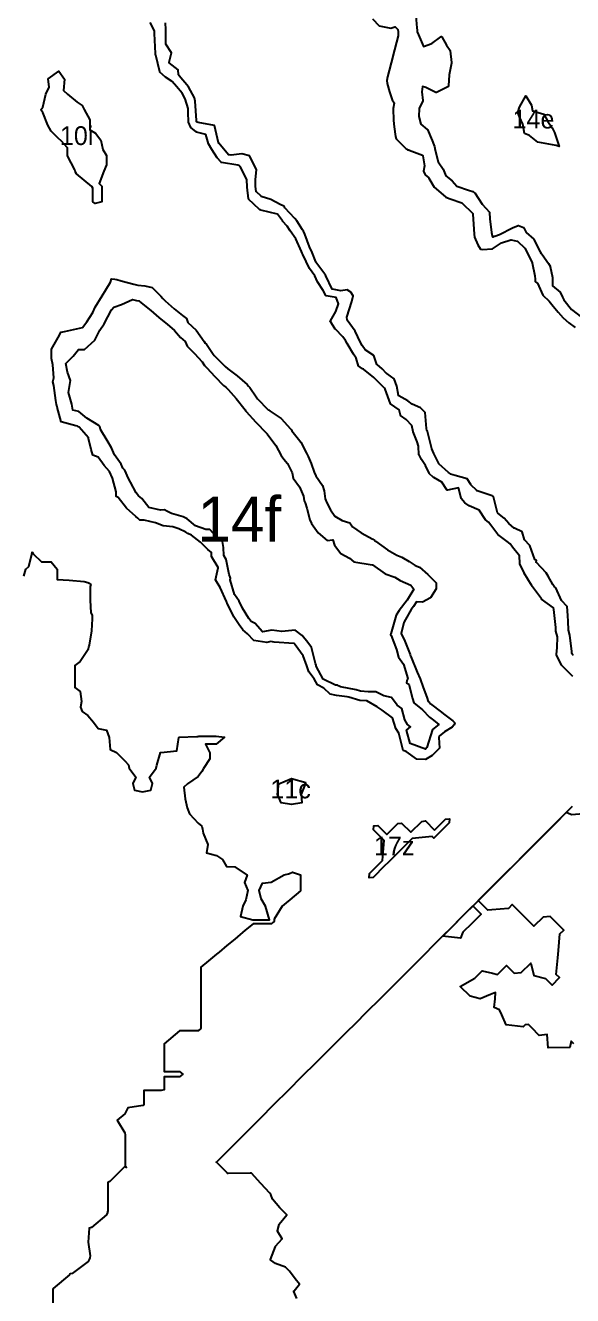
# Model space of a CAD drawing. Header units: millimetres. Extents: x 0 to 500, y 0 to 700.
# Drawn here: x 183.5 to 256.4, y 267.6 to 436.9 of the extents above; entities that cross this region are included whole.
import ezdxf
from ezdxf.enums import TextEntityAlignment as Align

# ---------------------------------------------------------------- set-up
doc = ezdxf.new("R2010")
doc.units = ezdxf.units.MM
doc.layers.add('CORTE', color=1, linetype='Continuous')
doc.layers.add('GRABADO', color=5, linetype='Continuous')

msp = doc.modelspace()

# ---------------------------------------------------------------- linework, layer by layer
at = {"layer": 'CORTE'}
for points in [[(235.5, 438.72), (235.65, 436.56), (235.7, 436.26), (235.7, 436.25), (235.7, 436.24), (235.7, 436.05), (235.87, 435.67), (236.54, 434.11), (237.65, 434.51), (238.87, 435.4), (238.88, 435.4), (238.88, 435.4), (238.89, 435.41), (238.9, 435.41), (238.9, 435.41), (238.91, 435.41), (238.92, 435.41), (238.94, 435.41), (238.95, 435.4), (238.95, 435.4), (238.96, 435.4), (238.97, 435.39), (238.97, 435.38), (238.98, 435.38), (238.98, 435.38), (239.64, 434.25), (240.09, 433.54), (240.09, 433.53), (240.1, 433.52), (240.1, 433.51), (240.1, 433.51), (240.29, 431.98), (240.3, 431.9), (240.3, 431.89), (240.29, 431.88), (239.98, 430.33), (239.9, 428.83), (239.9, 428.82), (239.9, 428.82), (239.9, 428.81), (239.89, 428.79), (239.88, 428.78), (239.87, 428.77), (239.87, 428.77), (238.28, 427.95), (238.28, 427.95), (238.27, 427.95), (238.27, 427.95), (238.26, 427.95), (238.25, 427.95), (238.24, 427.95), (238.23, 427.95), (238.22, 427.95), (236.89, 428.61), (236.41, 428.76), (236.34, 428.03), (236.47, 426.88), (236.47, 426.88), (236.47, 426.88), (236.47, 426.87), (236.46, 426.85), (236.46, 426.85), (235.98, 425.82), (235.95, 424.76), (236.2, 423.75), (237.05, 423.05), (237.05, 423.05), (237.06, 423.04), (237.06, 423.04), (237.06, 423.03), (237.07, 423.03), (237.73, 421.58), (237.73, 421.58), (237.94, 421), (238.02, 420.76), (238.03, 420.75), (238.1, 420.28), (238.53, 418.72), (239.17, 417.73), (239.17, 417.73), (239.54, 416.87), (240.36, 416.17), (240.37, 416.17), (240.98, 415.47), (242.55, 414.93), (243.14, 414.78), (243.15, 414.78), (243.16, 414.78), (243.17, 414.78), (243.17, 414.77), (243.18, 414.77), (243.37, 414.58), (243.37, 414.57), (243.38, 414.57), (244.38, 413.07), (245.33, 412.01), (245.33, 412.01), (245.34, 412), (245.34, 412), (245.34, 411.99), (245.34, 411.98), (245.35, 411.97), (245.35, 411.97), (245.37, 411.12), (245.61, 409.31), (245.68, 408.87), (245.74, 408.71), (245.9, 408.72), (246.03, 408.81), (246.04, 408.81), (246.05, 408.82), (246.66, 409.02), (248.41, 409.91), (249.17, 410.23), (249.18, 410.23), (249.19, 410.23), (249.2, 410.23), (249.2, 410.23), (249.21, 410.23), (249.22, 410.23), (249.23, 410.23), (249.87, 409.97), (249.88, 409.97), (249.88, 409.96), (249.89, 409.96), (249.9, 409.95), (249.9, 409.95), (249.91, 409.94), (249.91, 409.93), (250.24, 409.31), (251.23, 408.41), (251.24, 408.41), (251.24, 408.4), (251.25, 408.4), (251.25, 408.39), (252.1, 406.73), (252.23, 406.51), (252.37, 406.37), (252.37, 406.37), (252.38, 406.36), (253.22, 405.17), (253.22, 405.17), (253.43, 404.81), (253.43, 404.81), (253.44, 404.8), (253.44, 404.79), (253.72, 403.31), (253.72, 403.3), (253.72, 402.21), (254.74, 401.37), (254.74, 401.37), (254.75, 401.36), (254.75, 401.36), (254.75, 401.35), (254.76, 401.35), (255.06, 400.67), (255.26, 400.33), (256.28, 399.05), (257.58, 398.02)], [(256.46, 350.12), (256.29, 350.27), (254.96, 351.6), (254.95, 351.61), (254.94, 351.62), (254.94, 351.62), (254.26, 353.02), (254.26, 353.03), (254.25, 353.03), (254.25, 353.05), (254.25, 353.06), (254.37, 353.98), (254.38, 355.4), (254.19, 356.17), (254.19, 356.18), (254.16, 356.64), (253.92, 359.07), (253.88, 359.22), (253.87, 359.23), (253.87, 359.24), (253.87, 359.27), (252.28, 360.44), (252.28, 360.45), (252.27, 360.45), (252.27, 360.46), (251.07, 362.08), (251.06, 362.09), (251.05, 362.11), (251.03, 362.13), (251.02, 362.13), (251.02, 362.13), (251.02, 362.14), (251.01, 362.15), (250.92, 362.31), (249.95, 363.92), (249.95, 363.93), (249.4, 365.15), (249.39, 365.16), (249.39, 365.17), (249.39, 365.18), (249.39, 365.18), (249.36, 366.23), (248.41, 367.36), (248.4, 367.36), (248.09, 367.8), (247.72, 368.11), (246.47, 369.04), (246.46, 369.04), (246.45, 369.05), (246.45, 369.05), (245.53, 370.3), (245.21, 370.68), (244.83, 371), (244.83, 371), (244.82, 371.01), (244.82, 371.01), (243.96, 372.3), (242.65, 372.87), (242.64, 372.87), (242.63, 372.87), (242.06, 373.28), (242.06, 373.28), (242.05, 373.29), (242.05, 373.29), (241.57, 373.86), (241.57, 373.86), (241.56, 373.87), (241.56, 373.87), (241.56, 373.88), (241.56, 373.88), (241.2, 375.29), (239.74, 374.97), (239.73, 374.97), (239.73, 374.97), (239.72, 374.97), (239.71, 374.97), (239.7, 374.97), (239.69, 374.97), (239.69, 374.97), (239.68, 374.98), (239.68, 374.98), (239.67, 374.99), (239.66, 374.99), (239.66, 375), (239.01, 376.01), (237.92, 376.65), (237.91, 376.65), (237.91, 376.66), (237.31, 377.19), (237.31, 377.2), (237.31, 377.2), (237.3, 377.21), (237.3, 377.21), (236.81, 378.26), (236.27, 379.06), (236.27, 379.06), (235.96, 379.65), (235.96, 379.65), (235.96, 379.66), (235.96, 379.67), (235.95, 379.68), (235.87, 380.83), (235.7, 381.39), (235.18, 382.73), (235.17, 382.73), (235.17, 382.74), (235.02, 383.58), (234.24, 384.36), (233.51, 384.91), (233.51, 384.91), (233.5, 384.92), (233.5, 384.92), (233.49, 384.93), (233.49, 384.94), (233.49, 384.94), (233.49, 384.95), (233.32, 385.69), (232.18, 386.46), (232.18, 386.46), (232.17, 386.47), (232.17, 386.47), (232.16, 386.48), (232.16, 386.48), (232.16, 386.49), (231.45, 388.43), (231.35, 388.54), (231.35, 388.54), (231.28, 388.64), (229.94, 389.99), (228.57, 391.09), (228.29, 391.19), (228.29, 391.19), (228.28, 391.2), (228.28, 391.2), (227.93, 391.47), (227.92, 391.47), (227.92, 391.48), (227.91, 391.48), (227.91, 391.49), (227.9, 391.5), (227.9, 391.5), (227.6, 392.54), (227.25, 393.1), (226.38, 394.49), (226.38, 394.5), (226.18, 394.91), (225.8, 395.42), (224.82, 396.4), (224.81, 396.41), (224.81, 396.41), (224.17, 397.44), (224.16, 397.44), (224.16, 397.45), (224.16, 397.45), (224.15, 397.46), (224.15, 397.47), (224.15, 397.49), (224.16, 397.5), (224.16, 397.51), (224.9, 398.77), (225.26, 399.8), (224.93, 400.62), (223.58, 400.87), (223.58, 400.88), (223.57, 400.88), (223.56, 400.88), (223.55, 400.89), (223.55, 400.89), (223.54, 400.9), (223.54, 400.9), (223.54, 400.91), (223.53, 400.91), (223.21, 401.57), (222.45, 402.71), (222.45, 402.71), (222.45, 402.72), (222.1, 403.54), (221.36, 404.49), (221.36, 404.5), (221.36, 404.5), (220.5, 406.36), (220.44, 406.46), (220.39, 406.52), (220.39, 406.53), (220.39, 406.53), (220.38, 406.54), (220.31, 406.75), (219.57, 408.47), (218.81, 409.52), (218.81, 409.52), (218.39, 410.16), (217.77, 410.83), (217.77, 410.84), (217.11, 411.73), (214.91, 412.28), (214.91, 412.28), (214.9, 412.28), (214.83, 412.32), (214.8, 412.33), (214.79, 412.33), (214.78, 412.34), (214.78, 412.34), (214.77, 412.34), (213.93, 413.12), (213.3, 413.71), (213.3, 413.71), (213.29, 413.72), (213.29, 413.73), (213.28, 413.74), (213.28, 413.74), (213.27, 413.8), (213.27, 413.8), (213.06, 415.33), (213.06, 415.33), (213.05, 416.39), (212.14, 418.12), (212.06, 418.21), (211.83, 418.29), (209.65, 418.64), (209.64, 418.64), (209.64, 418.64), (209.63, 418.65), (209.62, 418.65), (209.61, 418.66), (209.61, 418.66), (209.61, 418.66), (209.1, 419.26), (209.1, 419.26), (208.39, 420.35), (207.93, 421.12), (207.93, 421.12), (207.92, 421.13), (207.57, 422.38), (206.31, 422.69), (206.31, 422.7), (206.3, 422.7), (206.3, 422.7), (206.29, 422.7), (206.29, 422.71), (205.59, 423.28), (205.59, 423.29), (205.58, 423.29), (205.58, 423.3), (205.57, 423.31), (205.57, 423.31), (205.27, 424.03), (205.26, 424.03), (205.26, 424.04), (205.26, 424.05), (205.26, 424.05), (205.23, 425.31), (205.2, 425.84), (204.82, 427.13), (204.41, 427.89), (203.68, 428.77), (203.08, 429.42), (202.19, 430), (202.19, 430), (202.18, 430), (201.45, 430.68), (201.45, 430.68), (201.44, 430.69), (201.44, 430.69), (201.44, 430.7), (201.43, 430.71), (200.91, 432.96), (200.88, 432.99), (200.87, 432.99), (200.87, 433), (200.87, 433), (200.86, 433.01), (200.86, 433.01), (200.86, 433.02), (200.86, 433.03), (200.86, 433.04), (200.85, 433.09), (200.85, 433.09), (200.86, 433.14), (200.75, 435.81), (200.75, 435.81), (200.74, 436.2), (200.14, 437.29)], [(183.34, 363.51), (183.59, 364.44), (184.01, 364.78), (184.41, 366.45), (184.45, 366.7), (184.6, 366.48), (185.67, 365.43), (186.97, 365.43), (187.76, 364.42), (187.76, 363.05), (189.39, 362.98), (191.39, 362.81), (191.85, 362.66), (192.05, 362.57), (192.25, 362.37), (192.15, 362.13), (192.15, 360.32), (192.28, 358.61), (192.42, 358.3), (192.45, 357.82), (192.36, 356.23), (192.05, 354.3), (191.99, 354.17), (191.97, 354.12), (191.9, 353.71), (190.83, 352.11), (190.12, 351.58), (190.12, 348.68), (190.85, 348.13), (191.03, 346.78), (190.9, 346.06), (191.11, 345.45), (191.88, 344.94), (192.63, 344.06), (193.24, 343.18), (194.33, 342.98), (194.71, 341.99), (194.84, 340.4), (195.68, 340), (196.77, 338.89), (197.27, 338.34), (197.38, 337.93), (198.25, 336.7), (197.84, 335.85), (198.06, 334.96), (199.16, 334.77), (200.27, 334.96), (200.48, 335.85), (200.08, 336.7), (200.94, 337.93), (201.05, 338.32), (201.53, 339.99), (201.59, 340.02), (203.71, 340.23), (203.97, 342.01), (204.03, 342.06), (206.39, 342.14), (206.49, 342.14), (206.63, 342.16), (208.95, 342.16), (210.06, 342.03), (208.97, 341.13), (207.55, 341.13), (208.11, 339.95), (208.11, 339.16), (207.26, 337.86), (207.04, 337.46), (206.55, 336.78), (205.15, 335.8), (204.66, 335.39), (204.83, 333.84), (205.09, 332.61), (205.38, 331.83), (206.55, 330.6), (207.02, 330.16), (207.12, 329.76), (207.21, 329.23), (207.82, 327.72), (207.67, 326.64), (208.98, 326.27), (209.77, 325.72), (210.32, 324.81), (211.42, 324.75), (213.07, 323.66), (212.74, 322.65), (213.15, 321.6), (212.91, 320.37), (212.51, 319.53), (212.18, 318.15), (213.85, 317.69), (216.07, 317.69), (215.52, 319.53), (214.93, 320.5), (214.67, 321.6), (215.14, 322.58), (216.26, 322.73), (218, 323.7), (218.57, 323.82), (218.7, 323.88), (219.12, 324.04), (220.2, 323.69), (220.2, 322.47), (220.2, 321.56), (218.78, 320.38), (218.25, 319.94), (217.73, 319.51), (216.69, 317.78), (216.69, 317.48), (216.5, 317.32), (216.31, 317.17), (213.86, 317.17), (212.83, 316.3), (211.77, 315.42), (211.44, 315.14), (210.39, 314.26), (209.33, 313.39), (208.99, 313.11), (207.94, 312.22), (206.91, 311.37), (206.91, 303.22), (206.53, 302.9), (204.08, 302.9), (202.02, 301.18), (202.02, 297.49), (204.08, 297.49), (204.51, 297.14), (204.08, 296.79), (202.02, 296.79), (202.02, 295.04), (201.62, 294.96), (199.32, 294.96), (199.32, 293.02), (199.19, 292.94), (197.17, 292.66), (196.78, 291.85), (195.76, 291.01), (196.79, 289.29), (196.85, 289.02), (196.81, 288.95), (196.81, 288.95), (196.81, 284.97), (196.81, 284.97), (197.03, 284.67), (196.74, 284.77), (194.78, 282.81), (194.52, 282.68), (194.52, 278.93), (194.47, 278.78), (194.46, 278.68), (194.33, 278.36), (192.33, 276.69), (192.05, 276.58), (191.92, 274.72), (192.18, 272.91), (192.13, 272.66), (192.06, 272.52), (191.89, 272.15), (189.76, 270.58), (189.51, 270.51), (189.44, 270.38), (187.25, 268.56), (187.18, 268.44), (187.18, 264.68)], [(219.71, 267.24), (219.31, 268.17), (219.31, 268.18), (219.31, 268.19), (219.31, 268.2), (219.31, 268.21), (219.31, 268.23), (219.32, 268.24), (220.05, 269.12), (219.48, 269.87), (218.72, 270.85), (218.17, 271.4), (216.87, 271.9), (216.86, 271.9), (216.86, 271.9), (216.21, 272.34), (216.21, 272.34), (216.2, 272.35), (216.2, 272.35), (216.19, 272.36), (216.19, 272.37), (216.19, 272.37), (216.18, 272.38), (216.18, 272.39), (216.18, 272.4), (216.18, 272.41), (216.19, 272.42), (216.84, 274.15), (216.84, 274.16), (216.85, 274.18), (217.73, 275.2), (217.13, 276.18), (217.13, 276.18), (217.12, 276.19), (217.12, 276.2), (217.12, 276.2), (217.12, 276.21), (217.12, 276.22), (217.12, 276.22), (217.12, 276.23), (217.34, 277.1), (217.35, 277.11), (217.35, 277.12), (217.35, 277.13), (218.35, 278.39), (217.42, 279.32), (217.41, 279.32), (216.45, 280.45), (216.44, 280.46), (216.44, 280.47), (216.25, 281.07), (216.08, 281.28), (214.89, 282.57), (213.65, 283.93), (213.46, 283.93), (210.55, 283.87), (210.53, 283.88), (210.52, 283.88), (210.51, 283.88), (210.51, 283.88), (210.5, 283.88), (210.48, 283.89), (210.47, 283.9), (210.46, 283.9), (210.46, 283.91), (209.03, 285.34), (209.02, 285.35), (209.02, 285.35), (209.01, 285.36), (209.01, 285.37), (209.01, 285.38), (209, 285.39), (209, 285.39), (209, 285.4), (209.01, 285.41), (209.01, 285.43), (209.02, 285.44), (209.03, 285.45), (209.07, 285.49), (210.99, 287.41), (212.9, 289.32), (214.8, 291.22), (216.69, 293.11), (218.56, 294.98), (220.42, 296.84), (222.27, 298.69), (224.11, 300.53), (225.93, 302.35), (227.88, 304.3), (228.62, 305.04), (231.21, 307.63), (232.99, 309.41), (234.76, 311.18), (236.41, 312.83), (238.26, 314.68), (240, 316.42), (241.89, 318.31), (243.43, 319.85), (244.98, 321.4), (246.75, 323.17), (248.44, 324.86), (250.23, 326.65), (251.98, 328.4), (253.57, 329.99), (254.9, 331.32), (256.41, 332.83)]]:
    msp.add_lwpolyline(points, dxfattribs=at)
for points in [[(193.87, 420.36), (194.35, 419.56), (194.35, 418.34), (194.01, 417.48), (193.35, 415.83), (193.74, 415.5), (193.74, 413.37), (192.84, 413.18), (192.51, 413.39), (192.51, 415.22), (192.39, 415.42), (190.35, 417.12), (190.2, 417.36), (190.17, 417.49), (190.13, 417.65), (189.17, 419.53), (189.17, 420.58), (188.31, 421.53), (187.91, 421.87), (186.99, 422.82), (186.53, 423.59), (185.85, 425.28), (185.61, 425.66), (185.85, 426.03), (186.26, 427.72), (186.72, 428.68), (186.56, 429.77), (187.98, 430.82), (188.74, 429.76), (188.62, 428.21), (189.17, 427.75), (190.45, 426.69), (191.09, 426.23), (191.38, 425.69), (192.11, 424.32), (192.11, 423.62), (192.11, 422.98), (192.9, 422.55), (193.57, 421.61), (193.87, 420.36)], [(254.47, 421.15), (254.64, 420.75), (254.21, 420.88), (252.76, 421.17), (251.8, 421.36), (250.67, 422.22), (250.01, 422.51), (249.79, 423.76), (249.32, 424.72), (249.13, 425.3), (249.34, 426), (250.18, 427.5), (250.94, 426.26), (251.07, 425.52), (252.59, 425.09), (253.1, 424.11), (253.69, 423.26), (253.99, 422.61), (254.47, 421.15)], [(210.36, 360.03), (210.34, 360.11), (209.46, 362), (208.85, 363.03), (209.22, 364.6), (209.21, 364.65), (208.34, 366.12), (208.33, 366.64), (207.85, 367.06), (206.88, 368.03), (205.68, 368.97), (205.16, 369.17), (204.93, 369.36), (203.97, 369.82), (203.2, 370.07), (201.88, 370.19), (200.85, 370.61), (199.37, 370.98), (198.8, 370.96), (198.53, 371.22), (198.27, 371.46), (197.01, 372.58), (195.9, 373.97), (195.64, 374.13), (195.65, 374.42), (195.62, 374.73), (195.16, 376.54), (194.73, 377.44), (194.03, 378.26), (193.25, 379.36), (192.52, 379.62), (192.29, 380.38), (191.96, 381.84), (191.93, 381.94), (190.69, 383.34), (190.57, 383.42), (190.5, 383.48), (190.28, 383.52), (188.31, 384.06), (187.78, 386.03), (187.73, 386.26), (187.7, 386.38), (187.62, 386.93), (187.32, 388.89), (187.22, 389.38), (187.35, 389.93), (187.2, 391.65), (187, 392.49), (187.01, 393.75), (187.91, 395.29), (188.16, 395.78), (188.26, 396.02), (188.51, 396.07), (188.75, 396.11), (191.13, 396.63), (191.72, 397.4), (192.51, 398.64), (192.83, 399.35), (193.75, 400.87), (194.27, 401.65), (194.88, 402.68), (195, 403.13), (195.46, 403.09), (195.71, 403.03), (196.32, 402.84), (197.98, 402.43), (198.53, 402.29), (199.45, 402.2), (200.42, 401.96), (201.58, 400.8), (201.86, 400.49), (202.17, 400.21), (203.37, 399.13), (204.48, 398.22), (204.98, 397.82), (205.16, 397.32), (206.29, 396.27), (207.33, 394.77), (207.48, 394.57), (207.65, 394.41), (208.56, 393.11), (208.69, 392.9), (210.1, 391.49), (210.13, 391.46), (210.16, 391.43), (210.51, 391.15), (211.75, 390.21), (213.09, 389.04), (213.27, 388.83), (213.43, 388.65), (214.26, 387.4), (214.45, 387.13), (215.85, 385.73), (215.89, 385.69), (215.92, 385.66), (216.16, 385.51), (217.6, 384.53), (218.84, 383.12), (218.97, 382.99), (219.03, 382.86), (219.91, 381.76), (220.21, 381.34), (220.96, 379.89), (221.22, 379.47), (221.58, 378.52), (222.02, 377.37), (222.22, 376.86), (223.09, 375.57), (223.32, 374.88), (223.48, 373.81), (223.67, 373.26), (224.16, 372.32), (224.73, 371.49), (225.72, 370.93), (226.73, 370.62), (227.09, 370.09), (228.27, 369.28), (229.8, 368.41), (230.06, 368.25), (230.09, 368.21), (230.15, 368.18), (231.75, 367), (233.01, 366.32), (233.67, 366.04), (234.64, 365.44), (235.45, 364.94), (236.01, 364.7), (237.14, 363.71), (238.26, 362.59), (238.23, 361.83), (237.49, 360.61), (236.43, 360.03), (235.61, 360.07), (235.23, 359.44), (234.93, 359.07), (234.14, 357.73), (233.92, 357.32), (233.6, 355.86), (234.08, 354.85), (234.78, 353.05), (234.83, 352.85), (234.88, 352.78), (234.95, 352.58), (235.71, 350.72), (236.13, 349.82), (236.52, 348.64), (237.01, 347.36), (237.18, 346.79), (237.36, 346.64), (237.51, 346.47), (238.95, 345.36), (239.22, 345.16), (240.45, 344.24), (240.59, 344.1), (240.72, 343.93), (240.62, 343.68), (240.38, 343.37), (239.34, 342.75), (238.64, 342.19), (238.58, 342.01), (238.68, 340.56), (237.73, 339.61), (236.82, 339.05), (235.65, 339.12), (234.27, 340.13), (233.87, 340.27), (233.73, 340.78), (233.26, 342.58), (232.87, 343.19), (232.43, 344.62), (231.07, 345.66), (230.78, 345.8), (230.4, 346.07), (228.99, 346.87), (228.07, 346.93), (226.61, 347.36), (226.4, 347.41), (224.99, 347.6), (224.11, 347.77), (223.3, 348.57), (222.43, 349), (221.99, 349.83), (221.29, 350.77), (221.01, 351.55), (220.53, 352.9), (219.45, 354.34), (219.33, 354.52), (219.32, 354.53), (219.29, 354.53), (216.67, 354.71), (216.22, 354.77), (215.7, 354.66), (213.96, 354.91), (213.12, 355.82), (212.48, 356.35), (212.02, 357), (211.31, 358.09), (210.42, 359.91), (210.38, 360), (210.36, 360.03)], [(220.87, 336.01), (220.25, 334.45), (220.36, 333.31), (218.97, 333.05), (217.61, 333.3), (217.1, 334.45), (217.31, 335.84), (218.97, 336.53), (220.87, 336.01)], [(238.03, 329.65), (239.49, 331.11), (240.04, 331.16), (239.99, 330.61), (238.48, 329.1), (237.95, 328.57), (237.73, 328.79), (235.05, 328.55), (234.83, 328.33), (233.34, 326.84), (231.85, 325.35), (231.38, 324.88), (229.86, 323.36), (229.31, 323.31), (229.36, 323.86), (230.88, 325.38), (231.09, 325.59), (231.34, 328.27), (229.9, 329.71), (229.94, 330.24), (230.47, 330.29), (231.69, 329.07), (233.15, 330.53), (233.65, 330.58), (234.86, 329.36), (236.32, 330.82), (236.82, 330.87), (238.03, 329.65)]]:
    msp.add_lwpolyline(points, close=True, dxfattribs=at)
at = {"layer": 'GRABADO'}
for points in [[(256.53, 352.91), (256.39, 353.04), (256.39, 353.05), (256.38, 353.06), (256.38, 353.06), (256.31, 353.2), (256.31, 353.21), (256.31, 353.22), (256.3, 353.22), (256.3, 353.23), (256.3, 353.24), (256.33, 353.46), (256.04, 355.63), (255.87, 356.32), (255.87, 356.33), (255.86, 356.33), (255.8, 357.44), (255.8, 357.45), (255.77, 358.25), (255.68, 359.44), (254.94, 360.24), (254.94, 360.25), (254.93, 360.25), (254.93, 360.26), (254.2, 361.96), (253.96, 362.12), (253.95, 362.12), (253.95, 362.12), (253.94, 362.13), (253.77, 362.4), (253.77, 362.4), (253.17, 363.51), (252.87, 363.94), (251.59, 365.33), (251.58, 365.34), (251.58, 365.34), (251.58, 365.35), (251.57, 365.35), (251.57, 365.36), (251.57, 365.37), (251.57, 365.38), (251.57, 365.39), (251.61, 365.59), (251.42, 365.67), (251.42, 365.68), (251.41, 365.68), (251.4, 365.69), (251.4, 365.69), (251.39, 365.7), (251.39, 365.7), (251.39, 365.71), (251.39, 365.71), (250.72, 367.57), (250.02, 368.33), (250.01, 368.34), (250.01, 368.35), (250, 368.36), (250, 368.36), (249.69, 369.4), (248.66, 369.89), (248.66, 369.89), (248.65, 369.89), (248.65, 369.9), (247.92, 370.5), (247.91, 370.5), (247.91, 370.5), (247.32, 371.23), (246.45, 371.91), (246.44, 371.91), (246.44, 371.91), (246.43, 371.92), (246.43, 371.93), (246.43, 371.93), (246.42, 371.94), (246.42, 371.94), (245.86, 374.06), (245.8, 374.14), (245.68, 374.21), (243.69, 374.88), (243.69, 374.89), (243.68, 374.89), (243.68, 374.89), (243.67, 374.9), (243.67, 374.9), (242.88, 375.69), (242.87, 375.7), (242.87, 375.7), (242.38, 376.48), (240.78, 376.9), (240.16, 377.11), (240.15, 377.11), (240.15, 377.12), (240.14, 377.12), (240.14, 377.12), (239.89, 377.33), (239.89, 377.33), (238.61, 378.49), (238.6, 378.49), (238.6, 378.5), (238.6, 378.5), (238.59, 378.51), (237.94, 379.83), (237.94, 379.83), (237.66, 380.47), (237.66, 380.47), (237.18, 382.41), (237.07, 382.76), (237.02, 382.9), (237.02, 382.9), (237.02, 382.91), (236.97, 383.19), (236.76, 385.33), (236.16, 385.93), (235.06, 386.44), (235.06, 386.44), (235.05, 386.44), (234.48, 386.86), (233.27, 387.53), (233.26, 387.54), (233.26, 387.54), (233.25, 387.55), (233.25, 387.55), (233.24, 387.56), (233.24, 387.56), (233.24, 387.57), (233.23, 387.58), (233.23, 387.58), (233, 388.83), (232.63, 389.82), (231.66, 390.53), (231.65, 390.53), (231.07, 391.12), (230.38, 391.69), (230.38, 391.7), (230.37, 391.7), (230.37, 391.71), (230.36, 391.72), (230.36, 391.72), (229.94, 392.89), (228.8, 393.65), (228.8, 393.65), (228.79, 393.66), (228.79, 393.66), (228.78, 393.67), (228.41, 394.26), (228.16, 394.66), (228.16, 394.66), (227.44, 396.16), (227.44, 396.17), (226.4, 397.64), (226.39, 397.64), (226.39, 397.65), (226.39, 397.66), (226.38, 397.66), (226.38, 397.67), (226.36, 398.01), (226.36, 398.02), (226.36, 398.03), (226.36, 398.04), (227, 400.11), (227.19, 400.88), (226.87, 401.34), (226.41, 401.65), (225.56, 401.53), (225.56, 401.53), (225.55, 401.53), (225.54, 401.53), (224.44, 401.74), (224.44, 401.74), (224.44, 401.74), (224.43, 401.74), (224.42, 401.75), (224.42, 401.75), (224.41, 401.76), (224.4, 401.76), (224.4, 401.77), (224.4, 401.77), (224.4, 401.77), (223.54, 403.51), (223.54, 403.52), (223.51, 403.67), (223.47, 403.7), (223.47, 403.71), (223.42, 403.77), (222.24, 405.37), (222.24, 405.38), (222.23, 405.39), (221.72, 406.66), (221.38, 407.41), (221.38, 407.41), (220.74, 409.09), (220.58, 409.48), (220.44, 409.67), (219.67, 410.85), (219.42, 411.19), (218.11, 412.59), (218.1, 412.6), (218.1, 412.6), (218.04, 412.69), (218.04, 412.7), (217.96, 412.82), (217.48, 413.04), (217.48, 413.04), (216.21, 413.69), (214.96, 414.12), (214.95, 414.12), (214.94, 414.13), (214.94, 414.13), (214.31, 414.71), (214.3, 414.71), (214.3, 414.72), (214.29, 414.73), (214.29, 414.73), (214.29, 414.74), (214.28, 414.75), (214.19, 415.43), (214.19, 415.43), (214.18, 416.36), (214.3, 417.65), (213.91, 418.52), (213.38, 419.53), (212.35, 419.77), (210.95, 419.6), (210.94, 419.6), (210.93, 419.6), (210.66, 419.65), (210.65, 419.65), (210.64, 419.65), (210.64, 419.65), (210.63, 419.66), (210.62, 419.66), (210.62, 419.67), (210.61, 419.67), (209.31, 421.2), (209.31, 421.2), (209.29, 421.23), (209.29, 421.23), (209.28, 421.23), (209.28, 421.24), (209.28, 421.25), (209.27, 421.25), (209.27, 421.26), (209.27, 421.27), (208.74, 423.55), (206.54, 423.98), (206.43, 424.01), (206.43, 424.01), (206.42, 424.02), (206.42, 424.02), (206.41, 424.02), (206.4, 424.03), (206.37, 424.06), (206.36, 424.06), (206.36, 424.07), (206.35, 424.07), (206.35, 424.08), (206.35, 424.08), (206.33, 424.12), (206.33, 424.13), (206.33, 424.14), (206.33, 424.15), (206.33, 424.15), (206.32, 424.21), (206.17, 426.81), (206.05, 427.24), (205.25, 428.72), (205.25, 428.73), (204, 430.18), (204, 430.18), (204, 430.19), (203.93, 430.31), (203.93, 430.31), (203.92, 430.32), (203.92, 430.33), (203.92, 430.33), (203.87, 430.97), (202.7, 431.92), (202.69, 431.92), (202.69, 431.92), (202.68, 431.93), (202.68, 431.94), (202.67, 431.95), (202.67, 431.95), (202.67, 431.96), (202.67, 431.97), (202.67, 431.98), (202.67, 431.98), (202.67, 431.99), (202.98, 433.27), (202.26, 434.39), (202.25, 434.4), (202.25, 434.41), (202.25, 434.42), (202.25, 434.43), (202.25, 434.43), (202.24, 435.22), (202.26, 436.36), (202.22, 437.25)], [(229.76, 437.77), (230.67, 436.87), (232.21, 436.53), (232.72, 436.72), (232.73, 436.72), (232.74, 436.72), (232.74, 436.72), (232.75, 436.72), (232.76, 436.72), (232.77, 436.72), (232.77, 436.72), (232.77, 436.72), (232.78, 436.71), (232.79, 436.71), (232.8, 436.7), (232.8, 436.7), (233.11, 436.39), (233.11, 436.39), (233.12, 436.38), (233.12, 436.38), (233.12, 436.37), (233.12, 436.36), (233.13, 436.36), (233.19, 436.03), (233.19, 436.02), (233.19, 436.01), (233.19, 435.54), (233.19, 435.53), (232.47, 432.82), (232.47, 432.82), (232.47, 432.81), (232.47, 432.8), (232.47, 432.8), (232.47, 432.79), (232.46, 432.78), (231.77, 430.03), (231.67, 429.58), (231.72, 429.18), (232.04, 428.05), (232.38, 426.98), (232.63, 426.57), (232.63, 426.56), (232.63, 426.56), (232.63, 426.55), (232.63, 426.54), (232.64, 426.53), (232.64, 426.52), (232.53, 425.82), (232.55, 424.24), (232.66, 423.4), (232.83, 422.08), (232.93, 421.79), (234.27, 420.46), (234.38, 420.4), (234.38, 420.4), (234.39, 420.4), (234.39, 420.39), (234.4, 420.38), (234.4, 420.38), (234.41, 420.37), (234.44, 420.3), (234.61, 420.3), (234.61, 420.3), (234.62, 420.3), (234.62, 420.3), (234.63, 420.29), (236.43, 419.59), (236.44, 419.58), (236.45, 419.58), (236.45, 419.57), (236.46, 419.57), (236.46, 419.56), (236.47, 419.56), (236.47, 419.55), (236.47, 419.54), (236.48, 419.54), (236.48, 419.53), (236.7, 418.21), (236.7, 418.2), (236.7, 418.19), (236.54, 417.46), (236.78, 417), (237.26, 416.58), (237.26, 416.57), (237.27, 416.57), (237.27, 416.56), (238, 415.34), (238.85, 414.58), (239.52, 414.02), (240.12, 413.81), (241.65, 413.27), (241.65, 413.27), (241.66, 413.27), (241.66, 413.26), (241.67, 413.26), (241.67, 413.26), (243.11, 411.82), (243.11, 411.82), (243.11, 411.81), (243.12, 411.81), (243.12, 411.8), (243.13, 411.79), (243.13, 411.79), (243.13, 411.78), (243.13, 411.77), (243.13, 411.73), (243.31, 409.06), (243.37, 408.66), (243.79, 407.68), (244.13, 407.09), (244.39, 407.06), (245.75, 407.14), (246.94, 407.91), (246.94, 407.92), (246.94, 407.92), (246.95, 407.92), (248.18, 408.32), (248.18, 408.33), (248.19, 408.33), (248.19, 408.33), (248.2, 408.33), (248.21, 408.33), (249.03, 408.14), (249.04, 408.14), (249.05, 408.14), (249.05, 408.13), (249.06, 408.13), (249.06, 408.13), (250.05, 407.23), (250.06, 407.22), (250.06, 407.22), (250.06, 407.21), (250.07, 407.21), (250.57, 406.19), (251.02, 405.28), (251.03, 405.27), (251.03, 405.27), (251.03, 405.27), (251.37, 403.55), (251.37, 403.55), (251.44, 403.09), (251.44, 403.09), (251.44, 403.08), (251.42, 402.79), (251.7, 402.57), (251.7, 402.56), (251.71, 402.56), (251.72, 402.55), (251.72, 402.55), (251.72, 402.54), (252.43, 400.94), (253.27, 400.16), (253.27, 400.16), (253.84, 399.48), (254.5, 398.69), (255.16, 397.92), (255.93, 397.27), (256.74, 396.63)], [(256.59, 301.15), (256.21, 301.53), (256.06, 300.68), (253.16, 300.64), (253.02, 302.4), (251.98, 302.3), (250.97, 303.31), (250.54, 303.74), (250.1, 303.7), (249.82, 303.42), (247.56, 303.68), (246.97, 305.05), (246.69, 305.71), (245.98, 306.01), (246.08, 307.15), (246.16, 308.03), (245.5, 307.76), (244.1, 307.18), (242.76, 307.51), (241.46, 308.81), (243.4, 309.91), (244.39, 310.9), (245.73, 310.57), (246.42, 310.39), (247.62, 311.6), (248.63, 310.59), (249.58, 310.67), (250.83, 311.93), (251.24, 310.27), (252.8, 309.88), (253.67, 309.01), (254.66, 309.99), (254.23, 310.42), (254.43, 312.62), (254.48, 313.13), (254.53, 313.63), (254.73, 315.82), (255.24, 316.34), (254.84, 316.74), (253.42, 318.16), (252.48, 318.07), (251.26, 316.85), (248.38, 319.74), (247.87, 319.22), (245.67, 319.02), (245.14, 318.97), (243.84, 320.26), (245.48, 321.9), (247.26, 323.68), (249.16, 325.58), (251.02, 327.44), (252.7, 329.12), (254.12, 330.54), (255.57, 331.99), (255.79, 331.97), (256.25, 331.72), (258.38, 331.91)]]:
    msp.add_lwpolyline(points, dxfattribs=at)
for points in [[(217.96, 379.11), (218.43, 378.5), (219.05, 377.28), (219.2, 376.58), (220.04, 375.41), (220.58, 374.16), (220.66, 373.56), (220.8, 373.27), (221.04, 372.57), (221.43, 371.02), (221.65, 370.52), (222.53, 369.27), (223.74, 368.25), (224.47, 368.36), (224.69, 367.65), (225.55, 366.54), (226.69, 365.88), (227.27, 365.42), (229.71, 365.02), (229.74, 365.01), (229.76, 365), (229.77, 365), (231.46, 363.83), (232.74, 363.36), (233.44, 362.93), (234.88, 362.32), (235.29, 361.78), (234.39, 360.28), (233.31, 358.92), (232.93, 358.29), (232.2, 355.8), (232.18, 355.73), (232.26, 355.57), (232.96, 353.72), (233.25, 352.7), (233.88, 351.77), (234.48, 349.87), (234.34, 349.6), (234.28, 349.28), (234.62, 349.09), (235.09, 347.2), (235.27, 346.61), (236.41, 345.7), (237.35, 344.69), (237.87, 344.29), (238.6, 343.72), (237.77, 343.06), (237.01, 340.67), (236.84, 340.45), (234.78, 341.19), (234.31, 342.99), (234.81, 343.4), (234.43, 343.72), (234.06, 344.33), (233.68, 345.86), (233.06, 346.32), (232.29, 347.31), (231.26, 347.54), (230.22, 348.09), (229.18, 348.09), (228.18, 348.16), (227.58, 348.34), (225.52, 348.76), (225.23, 348.9), (225.1, 348.98), (224.83, 348.97), (223.2, 349.78), (222.28, 351.52), (222.28, 351.67), (222.24, 351.73), (222.17, 351.88), (221.64, 354.01), (221.17, 354.68), (220.39, 355.61), (219.48, 356.32), (218.13, 356.15), (217.69, 356.12), (216.36, 356.3), (215.12, 356.06), (214.16, 357.18), (213.61, 357.46), (213.29, 357.86), (212.44, 359.22), (212.01, 360.15), (211.37, 361.04), (210.81, 363), (210.87, 363.22), (210.8, 363.35), (210.66, 363.7), (210.29, 365.73), (209.97, 366.27), (209.94, 367.33), (209.81, 368.12), (208.57, 369.25), (208.11, 369.7), (207.57, 369.7), (206.2, 370.21), (205.09, 371.15), (204.54, 371.42), (202.98, 371.87), (202.39, 372.16), (202.08, 372.34), (201.52, 372.29), (199.98, 372.64), (199.03, 373.84), (198.62, 374.2), (198.3, 374.62), (197.54, 376.03), (197.28, 376.52), (196.77, 377.62), (196.53, 377.89), (196.29, 378.43), (195.43, 379.68), (195, 380.61), (194.44, 381.56), (193.56, 383.05), (193.44, 383.45), (193.33, 383.58), (191.73, 384.58), (190.68, 385.46), (189.87, 385.62), (189.71, 386.44), (189.28, 387.97), (189.28, 388), (189.57, 389.58), (189.14, 390.7), (188.92, 391.83), (189.9, 392.81), (190.61, 393.69), (191.42, 393.72), (192.77, 394.94), (193.47, 396.27), (194.05, 397.11), (195.01, 399), (195.32, 399.35), (196.34, 399.7), (197.8, 400.37), (198.34, 400.24), (198.66, 400.21), (198.95, 399.92), (200.27, 398.91), (201.32, 397.99), (201.81, 397.56), (202.43, 397.09), (203.39, 396.25), (204.22, 395.3), (204.82, 394.79), (205.08, 394.17), (206.08, 393.18), (207.08, 392.05), (207.38, 391.59), (207.69, 391.28), (208.76, 390.09), (209.93, 388.92), (210.22, 388.69), (210.56, 388.39), (211.62, 387.18), (212.79, 385.65), (212.86, 385.54), (212.94, 385.46), (214.21, 384.01), (215.64, 382.58), (215.65, 382.58), (215.66, 382.56), (215.72, 382.49), (216.89, 380.91), (217.6, 379.59), (217.96, 379.11)], [(243.13, 319.55), (244.22, 318.46), (242.99, 317.22), (241.81, 316.05), (241.48, 315.24), (239.09, 315.51), (240.32, 316.74), (241.95, 318.37), (243.13, 319.55)]]:
    msp.add_lwpolyline(points, close=True, dxfattribs=at)

# ---------------------------------------------------------------- texts
for s, height, p in [('14e', 2.5, (251.2, 424.42)), ('10i', 2.5, (190.37, 422.21)), ('14f', 6, (212.03, 371.1)), ('11c', 2.5, (218.86, 335.14)), ('17z', 2.5, (232.66, 327.55))]:
    msp.add_text(s, height=height, dxfattribs=at).set_placement(p, align=Align.MIDDLE_CENTER)

doc.saveas('drawing.dxf')
